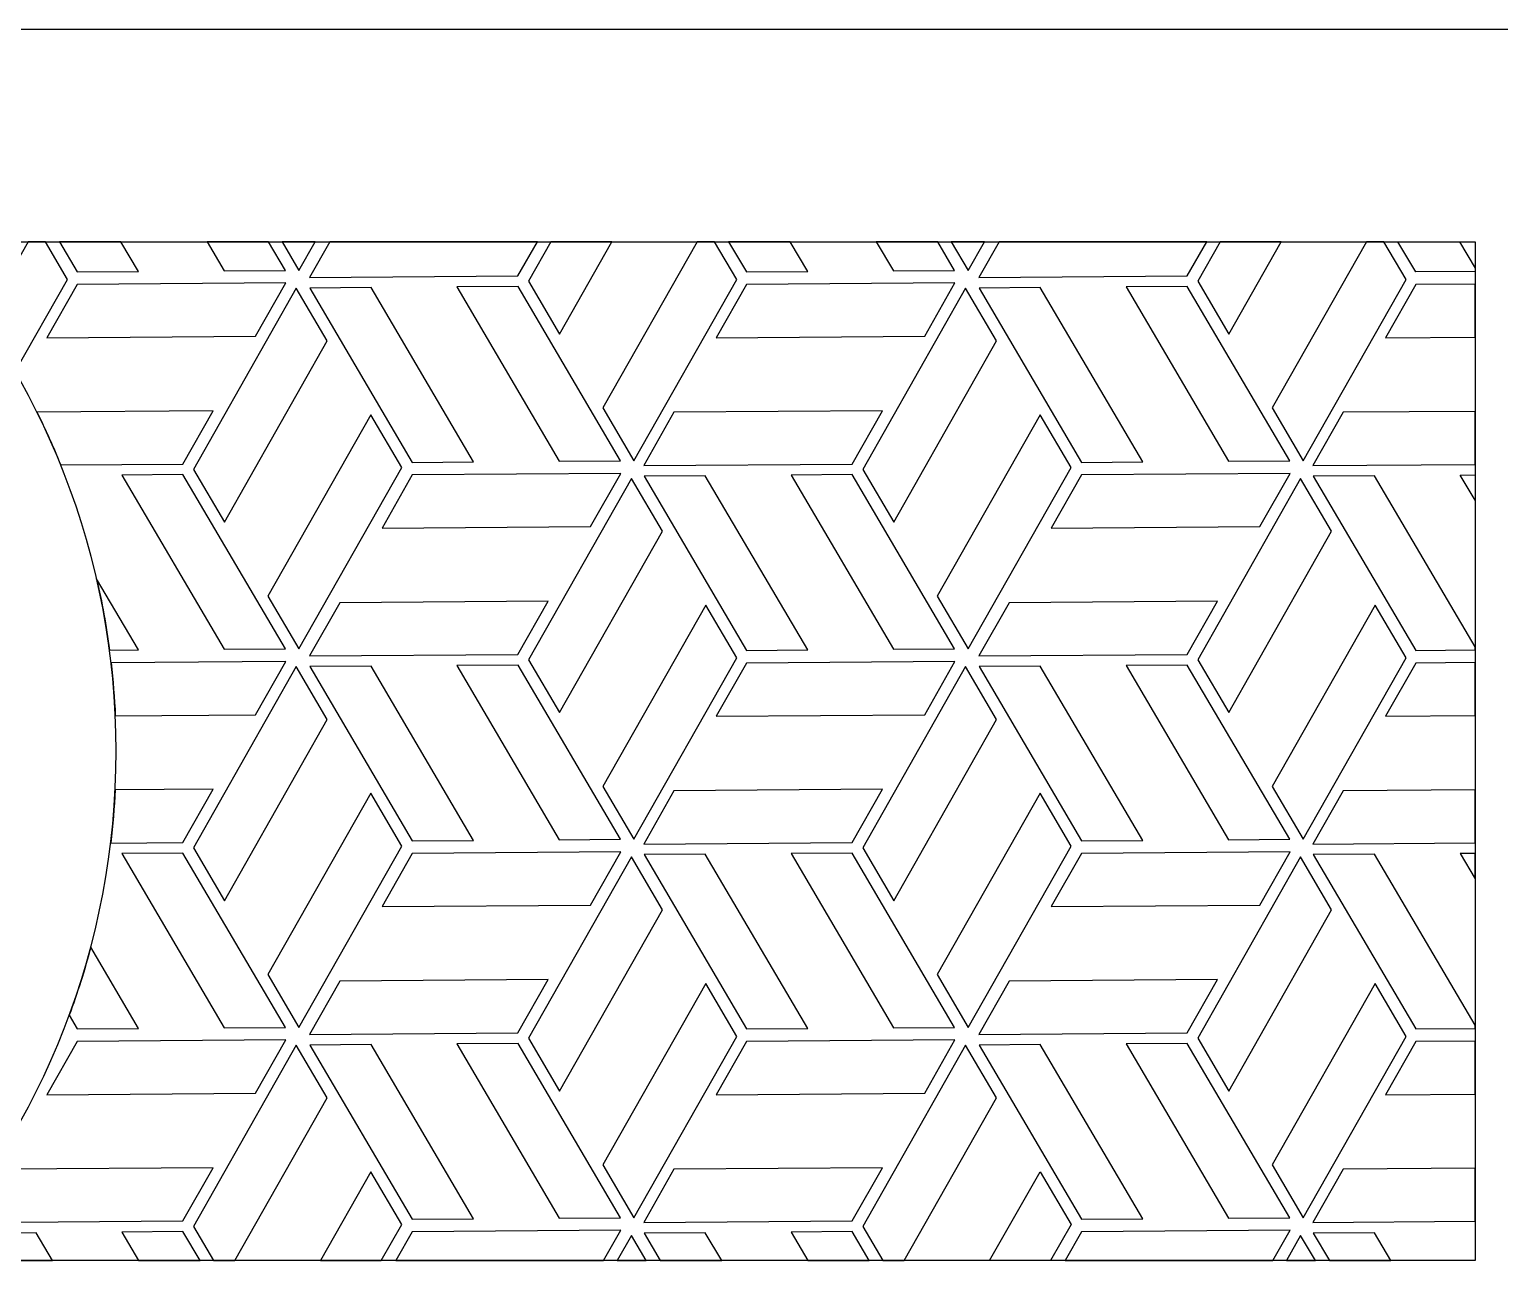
# Model space of a CAD drawing. Header units: centimetres. Extents: x -67.6 to -19.4, y -15.9 to 27.8.
# Drawn here: x -63.039 to -61.308, y -2.231 to -0.781 of the extents above; entities that cross this region are included whole.
import ezdxf

# ---------------------------------------------------------------- set-up
doc = ezdxf.new("R2010")
doc.units = ezdxf.units.CM
doc.header["$MEASUREMENT"] = 0
doc.layers.add('Layer 1', color=7, linetype='Continuous')

msp = doc.modelspace()

# ---------------------------------------------------------------- linework, layer by layer
at = {"layer": 'Layer 1', "color": 240, "lineweight": 25}
msp.add_open_spline([(-57.1678, -0.78124), (-57.1678, -0.78124), (-67.59952, -0.78124), (-67.59952, -0.78124)], degree=3, dxfattribs=at)
msp.add_open_spline([(-63.16607, -2.23123), (-63.16607, -2.23123), (-61.33683, -2.23123), (-61.33683, -2.23123), (-61.33683, -2.23123), (-61.33683, -1.03123), (-61.33683, -1.03123), (-61.33683, -1.03123), (-63.16607, -1.03123), (-63.16607, -1.03123), (-63.02354, -1.19046), (-62.93683, -1.4007), (-62.93683, -1.63123), (-62.93683, -1.86176), (-63.02354, -2.072), (-63.16607, -2.23123)], degree=3, knots=[0, 0, 0, 0, 0.2, 0.2, 0.2, 0.4, 0.4, 0.4, 0.6, 0.6, 0.6, 0.8, 0.8, 0.8, 1, 1, 1, 1], dxfattribs=at)
at = {"layer": 'Layer 1', "color": 114, "lineweight": 25}
for points, knots in [([(-63.05553, -1.18428), (-63.06732, -1.16371), (-63.07991, -1.14366), (-63.09323, -1.12416), (-63.09323, -1.12416), (-63.04053, -1.03123), (-63.04053, -1.03123), (-63.04053, -1.03123), (-63.02018, -1.03123), (-63.02018, -1.03123), (-63.02018, -1.03123), (-62.99401, -1.07578), (-62.99401, -1.07578), (-62.99401, -1.07578), (-63.05553, -1.18428), (-63.05553, -1.18428)], [0, 0, 0, 0, 0.2, 0.2, 0.2, 0.4, 0.4, 0.4, 0.6, 0.6, 0.6, 0.8, 0.8, 0.8, 1, 1, 1, 1]), ([(-62.93123, -1.03123), (-62.93123, -1.03123), (-62.91059, -1.06635), (-62.91059, -1.06635), (-62.91059, -1.06635), (-62.9827, -1.06689), (-62.9827, -1.06689), (-62.9827, -1.06689), (-63.00365, -1.03123), (-63.00365, -1.03123), (-63.00365, -1.03123), (-62.93123, -1.03123), (-62.93123, -1.03123)], [0, 0, 0, 0, 0.25, 0.25, 0.25, 0.5, 0.5, 0.5, 0.75, 0.75, 0.75, 1, 1, 1, 1]), ([(-62.82984, -1.03123), (-62.82984, -1.03123), (-62.75741, -1.03123), (-62.75741, -1.03123), (-62.75741, -1.03123), (-62.73753, -1.06507), (-62.73753, -1.06507), (-62.73753, -1.06507), (-62.80964, -1.0656), (-62.80964, -1.0656), (-62.80964, -1.0656), (-62.82984, -1.03123), (-62.82984, -1.03123)], [0, 0, 0, 0, 0.25, 0.25, 0.25, 0.5, 0.5, 0.5, 0.75, 0.75, 0.75, 1, 1, 1, 1]), ([(-62.74149, -1.03123), (-62.74149, -1.03123), (-62.70242, -1.03123), (-62.70242, -1.03123), (-62.70242, -1.03123), (-62.72161, -1.06507), (-62.72161, -1.06507), (-62.72161, -1.06507), (-62.74149, -1.03123), (-62.74149, -1.03123)], [0, 0, 0, 0, 0.3333333, 0.3333333, 0.3333333, 0.6666667, 0.6666667, 0.6666667, 1, 1, 1, 1]), ([(-62.44079, -1.03123), (-62.44079, -1.03123), (-62.4637, -1.07158), (-62.4637, -1.07158), (-62.4637, -1.07158), (-62.70915, -1.0734), (-62.70915, -1.0734), (-62.70915, -1.0734), (-62.6852, -1.03123), (-62.6852, -1.03123), (-62.6852, -1.03123), (-62.44079, -1.03123), (-62.44079, -1.03123)], [0, 0, 0, 0, 0.25, 0.25, 0.25, 0.5, 0.5, 0.5, 0.75, 0.75, 0.75, 1, 1, 1, 1]), ([(-62.42482, -1.03123), (-62.42482, -1.03123), (-62.35304, -1.03123), (-62.35304, -1.03123), (-62.35304, -1.03123), (-62.41478, -1.1401), (-62.41478, -1.1401), (-62.41478, -1.1401), (-62.4513, -1.07792), (-62.4513, -1.07792), (-62.4513, -1.07792), (-62.42482, -1.03123), (-62.42482, -1.03123)], [0, 0, 0, 0, 0.25, 0.25, 0.25, 0.5, 0.5, 0.5, 0.75, 0.75, 0.75, 1, 1, 1, 1]), ([(-62.25254, -1.03123), (-62.25254, -1.03123), (-62.23219, -1.03123), (-62.23219, -1.03123), (-62.23219, -1.03123), (-62.20602, -1.07578), (-62.20602, -1.07578), (-62.20602, -1.07578), (-62.3271, -1.28929), (-62.3271, -1.28929), (-62.3271, -1.28929), (-62.36363, -1.22711), (-62.36363, -1.22711), (-62.36363, -1.22711), (-62.25254, -1.03123), (-62.25254, -1.03123)], [0, 0, 0, 0, 0.2, 0.2, 0.2, 0.4, 0.4, 0.4, 0.6, 0.6, 0.6, 0.8, 0.8, 0.8, 1, 1, 1, 1]), ([(-62.21566, -1.03123), (-62.21566, -1.03123), (-62.14324, -1.03123), (-62.14324, -1.03123), (-62.14324, -1.03123), (-62.1226, -1.06635), (-62.1226, -1.06635), (-62.1226, -1.06635), (-62.19471, -1.06689), (-62.19471, -1.06689), (-62.19471, -1.06689), (-62.21566, -1.03123), (-62.21566, -1.03123)], [0, 0, 0, 0, 0.25, 0.25, 0.25, 0.5, 0.5, 0.5, 0.75, 0.75, 0.75, 1, 1, 1, 1]), ([(-62.04184, -1.03123), (-62.04184, -1.03123), (-61.96942, -1.03123), (-61.96942, -1.03123), (-61.96942, -1.03123), (-61.94954, -1.06507), (-61.94954, -1.06507), (-61.94954, -1.06507), (-62.02165, -1.0656), (-62.02165, -1.0656), (-62.02165, -1.0656), (-62.04184, -1.03123), (-62.04184, -1.03123)], [0, 0, 0, 0, 0.25, 0.25, 0.25, 0.5, 0.5, 0.5, 0.75, 0.75, 0.75, 1, 1, 1, 1]), ([(-61.9535, -1.03123), (-61.9535, -1.03123), (-61.91443, -1.03123), (-61.91443, -1.03123), (-61.91443, -1.03123), (-61.93362, -1.06507), (-61.93362, -1.06507), (-61.93362, -1.06507), (-61.9535, -1.03123), (-61.9535, -1.03123)], [0, 0, 0, 0, 0.3333333, 0.3333333, 0.3333333, 0.6666667, 0.6666667, 0.6666667, 1, 1, 1, 1]), ([(-61.89721, -1.03123), (-61.89721, -1.03123), (-61.6528, -1.03123), (-61.6528, -1.03123), (-61.6528, -1.03123), (-61.67571, -1.07158), (-61.67571, -1.07158), (-61.67571, -1.07158), (-61.92116, -1.0734), (-61.92116, -1.0734), (-61.92116, -1.0734), (-61.89721, -1.03123), (-61.89721, -1.03123)], [0, 0, 0, 0, 0.25, 0.25, 0.25, 0.5, 0.5, 0.5, 0.75, 0.75, 0.75, 1, 1, 1, 1]), ([(-61.63683, -1.03123), (-61.63683, -1.03123), (-61.56505, -1.03123), (-61.56505, -1.03123), (-61.56505, -1.03123), (-61.62679, -1.1401), (-61.62679, -1.1401), (-61.62679, -1.1401), (-61.66331, -1.07792), (-61.66331, -1.07792), (-61.66331, -1.07792), (-61.63683, -1.03123), (-61.63683, -1.03123)], [0, 0, 0, 0, 0.25, 0.25, 0.25, 0.5, 0.5, 0.5, 0.75, 0.75, 0.75, 1, 1, 1, 1]), ([(-61.46455, -1.03123), (-61.46455, -1.03123), (-61.4442, -1.03123), (-61.4442, -1.03123), (-61.4442, -1.03123), (-61.41803, -1.07578), (-61.41803, -1.07578), (-61.41803, -1.07578), (-61.53911, -1.28929), (-61.53911, -1.28929), (-61.53911, -1.28929), (-61.57563, -1.22711), (-61.57563, -1.22711), (-61.57563, -1.22711), (-61.46455, -1.03123), (-61.46455, -1.03123)], [0, 0, 0, 0, 0.2, 0.2, 0.2, 0.4, 0.4, 0.4, 0.6, 0.6, 0.6, 0.8, 0.8, 0.8, 1, 1, 1, 1]), ([(-61.33683, -1.06637), (-61.33683, -1.06637), (-61.33683, -1.06257), (-61.33683, -1.06257), (-61.33683, -1.06257), (-61.35525, -1.03123), (-61.35525, -1.03123), (-61.35525, -1.03123), (-61.42767, -1.03123), (-61.42767, -1.03123), (-61.42767, -1.03123), (-61.40672, -1.06689), (-61.40672, -1.06689), (-61.40672, -1.06689), (-61.33683, -1.06637), (-61.33683, -1.06637)], [0, 0, 0, 0, 0.2, 0.2, 0.2, 0.4, 0.4, 0.4, 0.6, 0.6, 0.6, 0.8, 0.8, 0.8, 1, 1, 1, 1]), ([(-62.77276, -1.14259), (-62.77276, -1.14259), (-63.01825, -1.14441), (-63.01825, -1.14441), (-63.01825, -1.14441), (-62.98264, -1.0817), (-62.98264, -1.0817), (-62.98264, -1.0817), (-62.73715, -1.07988), (-62.73715, -1.07988), (-62.73715, -1.07988), (-62.77276, -1.14259), (-62.77276, -1.14259)], [0, 0, 0, 0, 0.25, 0.25, 0.25, 0.5, 0.5, 0.5, 0.75, 0.75, 0.75, 1, 1, 1, 1]), ([(-62.68818, -1.14806), (-62.68818, -1.14806), (-62.80928, -1.36161), (-62.80928, -1.36161), (-62.80928, -1.36161), (-62.84581, -1.29943), (-62.84581, -1.29943), (-62.84581, -1.29943), (-62.7247, -1.08589), (-62.7247, -1.08589), (-62.7247, -1.08589), (-62.68818, -1.14806), (-62.68818, -1.14806)], [0, 0, 0, 0, 0.25, 0.25, 0.25, 0.5, 0.5, 0.5, 0.75, 0.75, 0.75, 1, 1, 1, 1]), ([(-62.63667, -1.08535), (-62.63667, -1.08535), (-62.51608, -1.29057), (-62.51608, -1.29057), (-62.51608, -1.29057), (-62.58819, -1.29111), (-62.58819, -1.29111), (-62.58819, -1.29111), (-62.70878, -1.08589), (-62.70878, -1.08589), (-62.70878, -1.08589), (-62.63667, -1.08535), (-62.63667, -1.08535)], [0, 0, 0, 0, 0.25, 0.25, 0.25, 0.5, 0.5, 0.5, 0.75, 0.75, 0.75, 1, 1, 1, 1]), ([(-62.46361, -1.08407), (-62.46361, -1.08407), (-62.34302, -1.28929), (-62.34302, -1.28929), (-62.34302, -1.28929), (-62.41513, -1.28982), (-62.41513, -1.28982), (-62.41513, -1.28982), (-62.53572, -1.0846), (-62.53572, -1.0846), (-62.53572, -1.0846), (-62.46361, -1.08407), (-62.46361, -1.08407)], [0, 0, 0, 0, 0.25, 0.25, 0.25, 0.5, 0.5, 0.5, 0.75, 0.75, 0.75, 1, 1, 1, 1]), ([(-61.98477, -1.14259), (-61.98477, -1.14259), (-62.23026, -1.14441), (-62.23026, -1.14441), (-62.23026, -1.14441), (-62.19465, -1.0817), (-62.19465, -1.0817), (-62.19465, -1.0817), (-61.94916, -1.07988), (-61.94916, -1.07988), (-61.94916, -1.07988), (-61.98477, -1.14259), (-61.98477, -1.14259)], [0, 0, 0, 0, 0.25, 0.25, 0.25, 0.5, 0.5, 0.5, 0.75, 0.75, 0.75, 1, 1, 1, 1]), ([(-61.90019, -1.14806), (-61.90019, -1.14806), (-62.02129, -1.36161), (-62.02129, -1.36161), (-62.02129, -1.36161), (-62.05781, -1.29943), (-62.05781, -1.29943), (-62.05781, -1.29943), (-61.93671, -1.08589), (-61.93671, -1.08589), (-61.93671, -1.08589), (-61.90019, -1.14806), (-61.90019, -1.14806)], [0, 0, 0, 0, 0.25, 0.25, 0.25, 0.5, 0.5, 0.5, 0.75, 0.75, 0.75, 1, 1, 1, 1]), ([(-61.84868, -1.08535), (-61.84868, -1.08535), (-61.72809, -1.29057), (-61.72809, -1.29057), (-61.72809, -1.29057), (-61.8002, -1.29111), (-61.8002, -1.29111), (-61.8002, -1.29111), (-61.92079, -1.08589), (-61.92079, -1.08589), (-61.92079, -1.08589), (-61.84868, -1.08535), (-61.84868, -1.08535)], [0, 0, 0, 0, 0.25, 0.25, 0.25, 0.5, 0.5, 0.5, 0.75, 0.75, 0.75, 1, 1, 1, 1]), ([(-61.67562, -1.08407), (-61.67562, -1.08407), (-61.55503, -1.28929), (-61.55503, -1.28929), (-61.55503, -1.28929), (-61.62714, -1.28982), (-61.62714, -1.28982), (-61.62714, -1.28982), (-61.74773, -1.0846), (-61.74773, -1.0846), (-61.74773, -1.0846), (-61.67562, -1.08407), (-61.67562, -1.08407)], [0, 0, 0, 0, 0.25, 0.25, 0.25, 0.5, 0.5, 0.5, 0.75, 0.75, 0.75, 1, 1, 1, 1]), ([(-61.33683, -1.14363), (-61.33683, -1.14363), (-61.44227, -1.14441), (-61.44227, -1.14441), (-61.44227, -1.14441), (-61.40666, -1.0817), (-61.40666, -1.0817), (-61.40666, -1.0817), (-61.33683, -1.08118), (-61.33683, -1.08118), (-61.33683, -1.08118), (-61.33683, -1.14363), (-61.33683, -1.14363)], [0, 0, 0, 0, 0.25, 0.25, 0.25, 0.5, 0.5, 0.5, 0.75, 0.75, 0.75, 1, 1, 1, 1]), ([(-63.00211, -1.29416), (-63.01066, -1.273), (-63.02001, -1.25224), (-63.03009, -1.23192), (-63.03009, -1.23192), (-62.8226, -1.23038), (-62.8226, -1.23038), (-62.8226, -1.23038), (-62.85821, -1.29309), (-62.85821, -1.29309), (-62.85821, -1.29309), (-63.00211, -1.29416), (-63.00211, -1.29416)], [0, 0, 0, 0, 0.25, 0.25, 0.25, 0.5, 0.5, 0.5, 0.75, 0.75, 0.75, 1, 1, 1, 1]), ([(-62.60053, -1.29729), (-62.60053, -1.29729), (-62.72161, -1.5108), (-62.72161, -1.5108), (-62.72161, -1.5108), (-62.75813, -1.44862), (-62.75813, -1.44862), (-62.75813, -1.44862), (-62.63705, -1.23511), (-62.63705, -1.23511), (-62.63705, -1.23511), (-62.60053, -1.29729), (-62.60053, -1.29729)], [0, 0, 0, 0, 0.25, 0.25, 0.25, 0.5, 0.5, 0.5, 0.75, 0.75, 0.75, 1, 1, 1, 1]), ([(-62.07022, -1.29309), (-62.07022, -1.29309), (-62.31566, -1.29491), (-62.31566, -1.29491), (-62.31566, -1.29491), (-62.28006, -1.2322), (-62.28006, -1.2322), (-62.28006, -1.2322), (-62.03461, -1.23038), (-62.03461, -1.23038), (-62.03461, -1.23038), (-62.07022, -1.29309), (-62.07022, -1.29309)], [0, 0, 0, 0, 0.25, 0.25, 0.25, 0.5, 0.5, 0.5, 0.75, 0.75, 0.75, 1, 1, 1, 1]), ([(-61.81254, -1.29729), (-61.81254, -1.29729), (-61.93362, -1.5108), (-61.93362, -1.5108), (-61.93362, -1.5108), (-61.97014, -1.44862), (-61.97014, -1.44862), (-61.97014, -1.44862), (-61.84906, -1.23511), (-61.84906, -1.23511), (-61.84906, -1.23511), (-61.81254, -1.29729), (-61.81254, -1.29729)], [0, 0, 0, 0, 0.25, 0.25, 0.25, 0.5, 0.5, 0.5, 0.75, 0.75, 0.75, 1, 1, 1, 1]), ([(-61.33683, -1.23105), (-61.33683, -1.23105), (-61.33683, -1.29349), (-61.33683, -1.29349), (-61.33683, -1.29349), (-61.52767, -1.29491), (-61.52767, -1.29491), (-61.52767, -1.29491), (-61.49207, -1.2322), (-61.49207, -1.2322), (-61.49207, -1.2322), (-61.33683, -1.23105), (-61.33683, -1.23105)], [0, 0, 0, 0, 0.25, 0.25, 0.25, 0.5, 0.5, 0.5, 0.75, 0.75, 0.75, 1, 1, 1, 1]), ([(-62.85812, -1.30558), (-62.85812, -1.30558), (-62.73753, -1.5108), (-62.73753, -1.5108), (-62.73753, -1.5108), (-62.80964, -1.51133), (-62.80964, -1.51133), (-62.80964, -1.51133), (-62.93023, -1.30611), (-62.93023, -1.30611), (-62.93023, -1.30611), (-62.85812, -1.30558), (-62.85812, -1.30558)], [0, 0, 0, 0, 0.25, 0.25, 0.25, 0.5, 0.5, 0.5, 0.75, 0.75, 0.75, 1, 1, 1, 1]), ([(-62.37825, -1.36681), (-62.37825, -1.36681), (-62.62374, -1.36863), (-62.62374, -1.36863), (-62.62374, -1.36863), (-62.58814, -1.30593), (-62.58814, -1.30593), (-62.58814, -1.30593), (-62.34265, -1.3041), (-62.34265, -1.3041), (-62.34265, -1.3041), (-62.37825, -1.36681), (-62.37825, -1.36681)], [0, 0, 0, 0, 0.25, 0.25, 0.25, 0.5, 0.5, 0.5, 0.75, 0.75, 0.75, 1, 1, 1, 1]), ([(-62.29367, -1.37229), (-62.29367, -1.37229), (-62.41478, -1.58583), (-62.41478, -1.58583), (-62.41478, -1.58583), (-62.4513, -1.52366), (-62.4513, -1.52366), (-62.4513, -1.52366), (-62.3302, -1.31011), (-62.3302, -1.31011), (-62.3302, -1.31011), (-62.29367, -1.37229), (-62.29367, -1.37229)], [0, 0, 0, 0, 0.25, 0.25, 0.25, 0.5, 0.5, 0.5, 0.75, 0.75, 0.75, 1, 1, 1, 1]), ([(-62.24319, -1.30686), (-62.24319, -1.30686), (-62.1226, -1.51208), (-62.1226, -1.51208), (-62.1226, -1.51208), (-62.19471, -1.51262), (-62.19471, -1.51262), (-62.19471, -1.51262), (-62.3153, -1.3074), (-62.3153, -1.3074), (-62.3153, -1.3074), (-62.24319, -1.30686), (-62.24319, -1.30686)], [0, 0, 0, 0, 0.25, 0.25, 0.25, 0.5, 0.5, 0.5, 0.75, 0.75, 0.75, 1, 1, 1, 1]), ([(-62.07013, -1.30558), (-62.07013, -1.30558), (-61.94954, -1.5108), (-61.94954, -1.5108), (-61.94954, -1.5108), (-62.02165, -1.51133), (-62.02165, -1.51133), (-62.02165, -1.51133), (-62.14223, -1.30611), (-62.14223, -1.30611), (-62.14223, -1.30611), (-62.07013, -1.30558), (-62.07013, -1.30558)], [0, 0, 0, 0, 0.25, 0.25, 0.25, 0.5, 0.5, 0.5, 0.75, 0.75, 0.75, 1, 1, 1, 1]), ([(-61.59026, -1.36681), (-61.59026, -1.36681), (-61.83575, -1.36863), (-61.83575, -1.36863), (-61.83575, -1.36863), (-61.80015, -1.30593), (-61.80015, -1.30593), (-61.80015, -1.30593), (-61.55466, -1.3041), (-61.55466, -1.3041), (-61.55466, -1.3041), (-61.59026, -1.36681), (-61.59026, -1.36681)], [0, 0, 0, 0, 0.25, 0.25, 0.25, 0.5, 0.5, 0.5, 0.75, 0.75, 0.75, 1, 1, 1, 1]), ([(-61.50568, -1.37229), (-61.50568, -1.37229), (-61.62679, -1.58583), (-61.62679, -1.58583), (-61.62679, -1.58583), (-61.66331, -1.52366), (-61.66331, -1.52366), (-61.66331, -1.52366), (-61.5422, -1.31011), (-61.5422, -1.31011), (-61.5422, -1.31011), (-61.50568, -1.37229), (-61.50568, -1.37229)], [0, 0, 0, 0, 0.25, 0.25, 0.25, 0.5, 0.5, 0.5, 0.75, 0.75, 0.75, 1, 1, 1, 1]), ([(-61.33683, -1.5121), (-61.33683, -1.5121), (-61.40672, -1.51262), (-61.40672, -1.51262), (-61.40672, -1.51262), (-61.5273, -1.3074), (-61.5273, -1.3074), (-61.5273, -1.3074), (-61.4552, -1.30686), (-61.4552, -1.30686), (-61.4552, -1.30686), (-61.33683, -1.5083), (-61.33683, -1.5083), (-61.33683, -1.5083), (-61.33683, -1.5121), (-61.33683, -1.5121)], [0, 0, 0, 0, 0.2, 0.2, 0.2, 0.4, 0.4, 0.4, 0.6, 0.6, 0.6, 0.8, 0.8, 0.8, 1, 1, 1, 1]), ([(-61.33683, -1.33574), (-61.33683, -1.33574), (-61.35424, -1.30611), (-61.35424, -1.30611), (-61.35424, -1.30611), (-61.33683, -1.30598), (-61.33683, -1.30598)], [0, 0, 0, 0, 0.5, 0.5, 0.5, 1, 1, 1, 1]), ([(-62.94462, -1.51233), (-62.94836, -1.48389), (-62.95346, -1.45585), (-62.95981, -1.42831), (-62.95981, -1.42831), (-62.91059, -1.51208), (-62.91059, -1.51208), (-62.91059, -1.51208), (-62.94462, -1.51233), (-62.94462, -1.51233)], [0, 0, 0, 0, 0.3333333, 0.3333333, 0.3333333, 0.6666667, 0.6666667, 0.6666667, 1, 1, 1, 1]), ([(-62.4637, -1.51731), (-62.4637, -1.51731), (-62.70915, -1.51913), (-62.70915, -1.51913), (-62.70915, -1.51913), (-62.67354, -1.45642), (-62.67354, -1.45642), (-62.67354, -1.45642), (-62.4281, -1.4546), (-62.4281, -1.4546), (-62.4281, -1.4546), (-62.4637, -1.51731), (-62.4637, -1.51731)], [0, 0, 0, 0, 0.25, 0.25, 0.25, 0.5, 0.5, 0.5, 0.75, 0.75, 0.75, 1, 1, 1, 1]), ([(-62.20602, -1.52151), (-62.20602, -1.52151), (-62.3271, -1.73502), (-62.3271, -1.73502), (-62.3271, -1.73502), (-62.36363, -1.67284), (-62.36363, -1.67284), (-62.36363, -1.67284), (-62.24254, -1.45934), (-62.24254, -1.45934), (-62.24254, -1.45934), (-62.20602, -1.52151), (-62.20602, -1.52151)], [0, 0, 0, 0, 0.25, 0.25, 0.25, 0.5, 0.5, 0.5, 0.75, 0.75, 0.75, 1, 1, 1, 1]), ([(-61.67571, -1.51731), (-61.67571, -1.51731), (-61.92116, -1.51913), (-61.92116, -1.51913), (-61.92116, -1.51913), (-61.88555, -1.45642), (-61.88555, -1.45642), (-61.88555, -1.45642), (-61.64011, -1.4546), (-61.64011, -1.4546), (-61.64011, -1.4546), (-61.67571, -1.51731), (-61.67571, -1.51731)], [0, 0, 0, 0, 0.25, 0.25, 0.25, 0.5, 0.5, 0.5, 0.75, 0.75, 0.75, 1, 1, 1, 1]), ([(-61.41803, -1.52151), (-61.41803, -1.52151), (-61.53911, -1.73502), (-61.53911, -1.73502), (-61.53911, -1.73502), (-61.57563, -1.67284), (-61.57563, -1.67284), (-61.57563, -1.67284), (-61.45455, -1.45934), (-61.45455, -1.45934), (-61.45455, -1.45934), (-61.41803, -1.52151), (-61.41803, -1.52151)], [0, 0, 0, 0, 0.25, 0.25, 0.25, 0.5, 0.5, 0.5, 0.75, 0.75, 0.75, 1, 1, 1, 1]), ([(-62.93778, -1.58954), (-62.93873, -1.56854), (-62.94042, -1.54773), (-62.94279, -1.52714), (-62.94279, -1.52714), (-62.73715, -1.52561), (-62.73715, -1.52561), (-62.73715, -1.52561), (-62.77276, -1.58832), (-62.77276, -1.58832), (-62.77276, -1.58832), (-62.93778, -1.58954), (-62.93778, -1.58954)], [0, 0, 0, 0, 0.25, 0.25, 0.25, 0.5, 0.5, 0.5, 0.75, 0.75, 0.75, 1, 1, 1, 1]), ([(-62.68818, -1.5938), (-62.68818, -1.5938), (-62.80928, -1.80734), (-62.80928, -1.80734), (-62.80928, -1.80734), (-62.84581, -1.74517), (-62.84581, -1.74517), (-62.84581, -1.74517), (-62.7247, -1.53162), (-62.7247, -1.53162), (-62.7247, -1.53162), (-62.68818, -1.5938), (-62.68818, -1.5938)], [0, 0, 0, 0, 0.25, 0.25, 0.25, 0.5, 0.5, 0.5, 0.75, 0.75, 0.75, 1, 1, 1, 1]), ([(-62.63667, -1.53108), (-62.63667, -1.53108), (-62.51608, -1.73631), (-62.51608, -1.73631), (-62.51608, -1.73631), (-62.58819, -1.73684), (-62.58819, -1.73684), (-62.58819, -1.73684), (-62.70878, -1.53162), (-62.70878, -1.53162), (-62.70878, -1.53162), (-62.63667, -1.53108), (-62.63667, -1.53108)], [0, 0, 0, 0, 0.25, 0.25, 0.25, 0.5, 0.5, 0.5, 0.75, 0.75, 0.75, 1, 1, 1, 1]), ([(-62.46361, -1.5298), (-62.46361, -1.5298), (-62.34302, -1.73502), (-62.34302, -1.73502), (-62.34302, -1.73502), (-62.41513, -1.73556), (-62.41513, -1.73556), (-62.41513, -1.73556), (-62.53572, -1.53033), (-62.53572, -1.53033), (-62.53572, -1.53033), (-62.46361, -1.5298), (-62.46361, -1.5298)], [0, 0, 0, 0, 0.25, 0.25, 0.25, 0.5, 0.5, 0.5, 0.75, 0.75, 0.75, 1, 1, 1, 1]), ([(-61.98477, -1.58832), (-61.98477, -1.58832), (-62.23026, -1.59014), (-62.23026, -1.59014), (-62.23026, -1.59014), (-62.19465, -1.52744), (-62.19465, -1.52744), (-62.19465, -1.52744), (-61.94916, -1.52561), (-61.94916, -1.52561), (-61.94916, -1.52561), (-61.98477, -1.58832), (-61.98477, -1.58832)], [0, 0, 0, 0, 0.25, 0.25, 0.25, 0.5, 0.5, 0.5, 0.75, 0.75, 0.75, 1, 1, 1, 1]), ([(-61.90019, -1.5938), (-61.90019, -1.5938), (-62.02129, -1.80734), (-62.02129, -1.80734), (-62.02129, -1.80734), (-62.05781, -1.74517), (-62.05781, -1.74517), (-62.05781, -1.74517), (-61.93671, -1.53162), (-61.93671, -1.53162), (-61.93671, -1.53162), (-61.90019, -1.5938), (-61.90019, -1.5938)], [0, 0, 0, 0, 0.25, 0.25, 0.25, 0.5, 0.5, 0.5, 0.75, 0.75, 0.75, 1, 1, 1, 1]), ([(-61.84868, -1.53108), (-61.84868, -1.53108), (-61.72809, -1.73631), (-61.72809, -1.73631), (-61.72809, -1.73631), (-61.8002, -1.73684), (-61.8002, -1.73684), (-61.8002, -1.73684), (-61.92079, -1.53162), (-61.92079, -1.53162), (-61.92079, -1.53162), (-61.84868, -1.53108), (-61.84868, -1.53108)], [0, 0, 0, 0, 0.25, 0.25, 0.25, 0.5, 0.5, 0.5, 0.75, 0.75, 0.75, 1, 1, 1, 1]), ([(-61.67562, -1.5298), (-61.67562, -1.5298), (-61.55503, -1.73502), (-61.55503, -1.73502), (-61.55503, -1.73502), (-61.62714, -1.73556), (-61.62714, -1.73556), (-61.62714, -1.73556), (-61.74773, -1.53033), (-61.74773, -1.53033), (-61.74773, -1.53033), (-61.67562, -1.5298), (-61.67562, -1.5298)], [0, 0, 0, 0, 0.25, 0.25, 0.25, 0.5, 0.5, 0.5, 0.75, 0.75, 0.75, 1, 1, 1, 1]), ([(-61.33683, -1.58936), (-61.33683, -1.58936), (-61.44227, -1.59014), (-61.44227, -1.59014), (-61.44227, -1.59014), (-61.40666, -1.52744), (-61.40666, -1.52744), (-61.40666, -1.52744), (-61.33683, -1.52692), (-61.33683, -1.52692), (-61.33683, -1.52692), (-61.33683, -1.58936), (-61.33683, -1.58936)], [0, 0, 0, 0, 0.25, 0.25, 0.25, 0.5, 0.5, 0.5, 0.75, 0.75, 0.75, 1, 1, 1, 1]), ([(-62.94327, -1.73945), (-62.9408, -1.71884), (-62.93902, -1.69799), (-62.93797, -1.67697), (-62.93797, -1.67697), (-62.8226, -1.67611), (-62.8226, -1.67611), (-62.8226, -1.67611), (-62.85821, -1.73882), (-62.85821, -1.73882), (-62.85821, -1.73882), (-62.94327, -1.73945), (-62.94327, -1.73945)], [0, 0, 0, 0, 0.25, 0.25, 0.25, 0.5, 0.5, 0.5, 0.75, 0.75, 0.75, 1, 1, 1, 1]), ([(-62.07022, -1.73882), (-62.07022, -1.73882), (-62.31566, -1.74064), (-62.31566, -1.74064), (-62.31566, -1.74064), (-62.28006, -1.67793), (-62.28006, -1.67793), (-62.28006, -1.67793), (-62.03461, -1.67611), (-62.03461, -1.67611), (-62.03461, -1.67611), (-62.07022, -1.73882), (-62.07022, -1.73882)], [0, 0, 0, 0, 0.25, 0.25, 0.25, 0.5, 0.5, 0.5, 0.75, 0.75, 0.75, 1, 1, 1, 1]), ([(-61.33683, -1.67678), (-61.33683, -1.67678), (-61.33683, -1.73922), (-61.33683, -1.73922), (-61.33683, -1.73922), (-61.52767, -1.74064), (-61.52767, -1.74064), (-61.52767, -1.74064), (-61.49207, -1.67793), (-61.49207, -1.67793), (-61.49207, -1.67793), (-61.33683, -1.67678), (-61.33683, -1.67678)], [0, 0, 0, 0, 0.25, 0.25, 0.25, 0.5, 0.5, 0.5, 0.75, 0.75, 0.75, 1, 1, 1, 1]), ([(-62.60053, -1.74302), (-62.60053, -1.74302), (-62.72161, -1.95653), (-62.72161, -1.95653), (-62.72161, -1.95653), (-62.75813, -1.89435), (-62.75813, -1.89435), (-62.75813, -1.89435), (-62.63705, -1.68085), (-62.63705, -1.68085), (-62.63705, -1.68085), (-62.60053, -1.74302), (-62.60053, -1.74302)], [0, 0, 0, 0, 0.25, 0.25, 0.25, 0.5, 0.5, 0.5, 0.75, 0.75, 0.75, 1, 1, 1, 1]), ([(-61.81254, -1.74302), (-61.81254, -1.74302), (-61.93362, -1.95653), (-61.93362, -1.95653), (-61.93362, -1.95653), (-61.97014, -1.89435), (-61.97014, -1.89435), (-61.97014, -1.89435), (-61.84906, -1.68085), (-61.84906, -1.68085), (-61.84906, -1.68085), (-61.81254, -1.74302), (-61.81254, -1.74302)], [0, 0, 0, 0, 0.25, 0.25, 0.25, 0.5, 0.5, 0.5, 0.75, 0.75, 0.75, 1, 1, 1, 1]), ([(-62.85812, -1.75131), (-62.85812, -1.75131), (-62.73753, -1.95653), (-62.73753, -1.95653), (-62.73753, -1.95653), (-62.80964, -1.95707), (-62.80964, -1.95707), (-62.80964, -1.95707), (-62.93023, -1.75184), (-62.93023, -1.75184), (-62.93023, -1.75184), (-62.85812, -1.75131), (-62.85812, -1.75131)], [0, 0, 0, 0, 0.25, 0.25, 0.25, 0.5, 0.5, 0.5, 0.75, 0.75, 0.75, 1, 1, 1, 1]), ([(-62.37825, -1.81254), (-62.37825, -1.81254), (-62.62374, -1.81437), (-62.62374, -1.81437), (-62.62374, -1.81437), (-62.58814, -1.75166), (-62.58814, -1.75166), (-62.58814, -1.75166), (-62.34265, -1.74983), (-62.34265, -1.74983), (-62.34265, -1.74983), (-62.37825, -1.81254), (-62.37825, -1.81254)], [0, 0, 0, 0, 0.25, 0.25, 0.25, 0.5, 0.5, 0.5, 0.75, 0.75, 0.75, 1, 1, 1, 1]), ([(-62.29367, -1.81802), (-62.29367, -1.81802), (-62.41478, -2.03157), (-62.41478, -2.03157), (-62.41478, -2.03157), (-62.4513, -1.96939), (-62.4513, -1.96939), (-62.4513, -1.96939), (-62.3302, -1.75584), (-62.3302, -1.75584), (-62.3302, -1.75584), (-62.29367, -1.81802), (-62.29367, -1.81802)], [0, 0, 0, 0, 0.25, 0.25, 0.25, 0.5, 0.5, 0.5, 0.75, 0.75, 0.75, 1, 1, 1, 1]), ([(-62.24319, -1.75259), (-62.24319, -1.75259), (-62.1226, -1.95782), (-62.1226, -1.95782), (-62.1226, -1.95782), (-62.19471, -1.95835), (-62.19471, -1.95835), (-62.19471, -1.95835), (-62.3153, -1.75313), (-62.3153, -1.75313), (-62.3153, -1.75313), (-62.24319, -1.75259), (-62.24319, -1.75259)], [0, 0, 0, 0, 0.25, 0.25, 0.25, 0.5, 0.5, 0.5, 0.75, 0.75, 0.75, 1, 1, 1, 1]), ([(-62.07013, -1.75131), (-62.07013, -1.75131), (-61.94954, -1.95653), (-61.94954, -1.95653), (-61.94954, -1.95653), (-62.02165, -1.95707), (-62.02165, -1.95707), (-62.02165, -1.95707), (-62.14223, -1.75184), (-62.14223, -1.75184), (-62.14223, -1.75184), (-62.07013, -1.75131), (-62.07013, -1.75131)], [0, 0, 0, 0, 0.25, 0.25, 0.25, 0.5, 0.5, 0.5, 0.75, 0.75, 0.75, 1, 1, 1, 1]), ([(-61.59026, -1.81254), (-61.59026, -1.81254), (-61.83575, -1.81437), (-61.83575, -1.81437), (-61.83575, -1.81437), (-61.80015, -1.75166), (-61.80015, -1.75166), (-61.80015, -1.75166), (-61.55466, -1.74983), (-61.55466, -1.74983), (-61.55466, -1.74983), (-61.59026, -1.81254), (-61.59026, -1.81254)], [0, 0, 0, 0, 0.25, 0.25, 0.25, 0.5, 0.5, 0.5, 0.75, 0.75, 0.75, 1, 1, 1, 1]), ([(-61.50568, -1.81802), (-61.50568, -1.81802), (-61.62679, -2.03157), (-61.62679, -2.03157), (-61.62679, -2.03157), (-61.66331, -1.96939), (-61.66331, -1.96939), (-61.66331, -1.96939), (-61.5422, -1.75584), (-61.5422, -1.75584), (-61.5422, -1.75584), (-61.50568, -1.81802), (-61.50568, -1.81802)], [0, 0, 0, 0, 0.25, 0.25, 0.25, 0.5, 0.5, 0.5, 0.75, 0.75, 0.75, 1, 1, 1, 1]), ([(-61.33683, -1.95784), (-61.33683, -1.95784), (-61.40672, -1.95835), (-61.40672, -1.95835), (-61.40672, -1.95835), (-61.5273, -1.75313), (-61.5273, -1.75313), (-61.5273, -1.75313), (-61.4552, -1.75259), (-61.4552, -1.75259), (-61.4552, -1.75259), (-61.33683, -1.95404), (-61.33683, -1.95404), (-61.33683, -1.95404), (-61.33683, -1.95784), (-61.33683, -1.95784)], [0, 0, 0, 0, 0.2, 0.2, 0.2, 0.4, 0.4, 0.4, 0.6, 0.6, 0.6, 0.8, 0.8, 0.8, 1, 1, 1, 1]), ([(-61.33683, -1.78147), (-61.33683, -1.78147), (-61.35424, -1.75184), (-61.35424, -1.75184), (-61.35424, -1.75184), (-61.33683, -1.75171), (-61.33683, -1.75171), (-61.33683, -1.75171), (-61.33683, -1.78147), (-61.33683, -1.78147)], [0, 0, 0, 0, 0.3333333, 0.3333333, 0.3333333, 0.6666667, 0.6666667, 0.6666667, 1, 1, 1, 1]), ([(-62.99209, -1.94237), (-62.98244, -1.91622), (-62.97397, -1.88947), (-62.96676, -1.86222), (-62.96676, -1.86222), (-62.91059, -1.95782), (-62.91059, -1.95782), (-62.91059, -1.95782), (-62.9827, -1.95835), (-62.9827, -1.95835), (-62.9827, -1.95835), (-62.99209, -1.94237), (-62.99209, -1.94237)], [0, 0, 0, 0, 0.25, 0.25, 0.25, 0.5, 0.5, 0.5, 0.75, 0.75, 0.75, 1, 1, 1, 1]), ([(-62.4637, -1.96304), (-62.4637, -1.96304), (-62.70915, -1.96486), (-62.70915, -1.96486), (-62.70915, -1.96486), (-62.67354, -1.90216), (-62.67354, -1.90216), (-62.67354, -1.90216), (-62.4281, -1.90033), (-62.4281, -1.90033), (-62.4281, -1.90033), (-62.4637, -1.96304), (-62.4637, -1.96304)], [0, 0, 0, 0, 0.25, 0.25, 0.25, 0.5, 0.5, 0.5, 0.75, 0.75, 0.75, 1, 1, 1, 1]), ([(-61.67571, -1.96304), (-61.67571, -1.96304), (-61.92116, -1.96486), (-61.92116, -1.96486), (-61.92116, -1.96486), (-61.88555, -1.90216), (-61.88555, -1.90216), (-61.88555, -1.90216), (-61.64011, -1.90033), (-61.64011, -1.90033), (-61.64011, -1.90033), (-61.67571, -1.96304), (-61.67571, -1.96304)], [0, 0, 0, 0, 0.25, 0.25, 0.25, 0.5, 0.5, 0.5, 0.75, 0.75, 0.75, 1, 1, 1, 1]), ([(-62.20602, -1.96725), (-62.20602, -1.96725), (-62.3271, -2.18075), (-62.3271, -2.18075), (-62.3271, -2.18075), (-62.36363, -2.11858), (-62.36363, -2.11858), (-62.36363, -2.11858), (-62.24254, -1.90507), (-62.24254, -1.90507), (-62.24254, -1.90507), (-62.20602, -1.96725), (-62.20602, -1.96725)], [0, 0, 0, 0, 0.25, 0.25, 0.25, 0.5, 0.5, 0.5, 0.75, 0.75, 0.75, 1, 1, 1, 1]), ([(-61.41803, -1.96725), (-61.41803, -1.96725), (-61.53911, -2.18075), (-61.53911, -2.18075), (-61.53911, -2.18075), (-61.57563, -2.11858), (-61.57563, -2.11858), (-61.57563, -2.11858), (-61.45455, -1.90507), (-61.45455, -1.90507), (-61.45455, -1.90507), (-61.41803, -1.96725), (-61.41803, -1.96725)], [0, 0, 0, 0, 0.25, 0.25, 0.25, 0.5, 0.5, 0.5, 0.75, 0.75, 0.75, 1, 1, 1, 1]), ([(-62.77276, -2.03405), (-62.77276, -2.03405), (-63.01825, -2.03588), (-63.01825, -2.03588), (-63.01825, -2.03588), (-62.98264, -1.97317), (-62.98264, -1.97317), (-62.98264, -1.97317), (-62.73715, -1.97134), (-62.73715, -1.97134), (-62.73715, -1.97134), (-62.77276, -2.03405), (-62.77276, -2.03405)], [0, 0, 0, 0, 0.25, 0.25, 0.25, 0.5, 0.5, 0.5, 0.75, 0.75, 0.75, 1, 1, 1, 1]), ([(-61.98477, -2.03405), (-61.98477, -2.03405), (-62.23026, -2.03588), (-62.23026, -2.03588), (-62.23026, -2.03588), (-62.19465, -1.97317), (-62.19465, -1.97317), (-62.19465, -1.97317), (-61.94916, -1.97134), (-61.94916, -1.97134), (-61.94916, -1.97134), (-61.98477, -2.03405), (-61.98477, -2.03405)], [0, 0, 0, 0, 0.25, 0.25, 0.25, 0.5, 0.5, 0.5, 0.75, 0.75, 0.75, 1, 1, 1, 1]), ([(-61.33683, -2.03509), (-61.33683, -2.03509), (-61.44227, -2.03588), (-61.44227, -2.03588), (-61.44227, -2.03588), (-61.40666, -1.97317), (-61.40666, -1.97317), (-61.40666, -1.97317), (-61.33683, -1.97265), (-61.33683, -1.97265), (-61.33683, -1.97265), (-61.33683, -2.03509), (-61.33683, -2.03509)], [0, 0, 0, 0, 0.25, 0.25, 0.25, 0.5, 0.5, 0.5, 0.75, 0.75, 0.75, 1, 1, 1, 1]), ([(-62.82212, -2.23123), (-62.82212, -2.23123), (-62.84581, -2.1909), (-62.84581, -2.1909), (-62.84581, -2.1909), (-62.7247, -1.97735), (-62.7247, -1.97735), (-62.7247, -1.97735), (-62.68818, -2.03953), (-62.68818, -2.03953), (-62.68818, -2.03953), (-62.79689, -2.23123), (-62.79689, -2.23123), (-62.79689, -2.23123), (-62.82212, -2.23123), (-62.82212, -2.23123)], [0, 0, 0, 0, 0.2, 0.2, 0.2, 0.4, 0.4, 0.4, 0.6, 0.6, 0.6, 0.8, 0.8, 0.8, 1, 1, 1, 1]), ([(-62.63667, -1.97682), (-62.63667, -1.97682), (-62.51608, -2.18204), (-62.51608, -2.18204), (-62.51608, -2.18204), (-62.58819, -2.18257), (-62.58819, -2.18257), (-62.58819, -2.18257), (-62.70878, -1.97735), (-62.70878, -1.97735), (-62.70878, -1.97735), (-62.63667, -1.97682), (-62.63667, -1.97682)], [0, 0, 0, 0, 0.25, 0.25, 0.25, 0.5, 0.5, 0.5, 0.75, 0.75, 0.75, 1, 1, 1, 1]), ([(-62.46361, -1.97553), (-62.46361, -1.97553), (-62.34302, -2.18075), (-62.34302, -2.18075), (-62.34302, -2.18075), (-62.41513, -2.18129), (-62.41513, -2.18129), (-62.41513, -2.18129), (-62.53572, -1.97607), (-62.53572, -1.97607), (-62.53572, -1.97607), (-62.46361, -1.97553), (-62.46361, -1.97553)], [0, 0, 0, 0, 0.25, 0.25, 0.25, 0.5, 0.5, 0.5, 0.75, 0.75, 0.75, 1, 1, 1, 1]), ([(-62.0089, -2.23123), (-62.0089, -2.23123), (-62.03412, -2.23123), (-62.03412, -2.23123), (-62.03412, -2.23123), (-62.05781, -2.1909), (-62.05781, -2.1909), (-62.05781, -2.1909), (-61.93671, -1.97735), (-61.93671, -1.97735), (-61.93671, -1.97735), (-61.90019, -2.03953), (-61.90019, -2.03953), (-61.90019, -2.03953), (-62.0089, -2.23123), (-62.0089, -2.23123)], [0, 0, 0, 0, 0.2, 0.2, 0.2, 0.4, 0.4, 0.4, 0.6, 0.6, 0.6, 0.8, 0.8, 0.8, 1, 1, 1, 1]), ([(-61.84868, -1.97682), (-61.84868, -1.97682), (-61.72809, -2.18204), (-61.72809, -2.18204), (-61.72809, -2.18204), (-61.8002, -2.18257), (-61.8002, -2.18257), (-61.8002, -2.18257), (-61.92079, -1.97735), (-61.92079, -1.97735), (-61.92079, -1.97735), (-61.84868, -1.97682), (-61.84868, -1.97682)], [0, 0, 0, 0, 0.25, 0.25, 0.25, 0.5, 0.5, 0.5, 0.75, 0.75, 0.75, 1, 1, 1, 1]), ([(-61.67562, -1.97553), (-61.67562, -1.97553), (-61.55503, -2.18075), (-61.55503, -2.18075), (-61.55503, -2.18075), (-61.62714, -2.18129), (-61.62714, -2.18129), (-61.62714, -2.18129), (-61.74773, -1.97607), (-61.74773, -1.97607), (-61.74773, -1.97607), (-61.67562, -1.97553), (-61.67562, -1.97553)], [0, 0, 0, 0, 0.25, 0.25, 0.25, 0.5, 0.5, 0.5, 0.75, 0.75, 0.75, 1, 1, 1, 1]), ([(-62.85821, -2.18455), (-62.85821, -2.18455), (-63.10365, -2.18637), (-63.10365, -2.18637), (-63.10365, -2.18637), (-63.06805, -2.12367), (-63.06805, -2.12367), (-63.06805, -2.12367), (-62.8226, -2.12184), (-62.8226, -2.12184), (-62.8226, -2.12184), (-62.85821, -2.18455), (-62.85821, -2.18455)], [0, 0, 0, 0, 0.25, 0.25, 0.25, 0.5, 0.5, 0.5, 0.75, 0.75, 0.75, 1, 1, 1, 1]), ([(-62.62462, -2.23123), (-62.62462, -2.23123), (-62.6964, -2.23123), (-62.6964, -2.23123), (-62.6964, -2.23123), (-62.63705, -2.12658), (-62.63705, -2.12658), (-62.63705, -2.12658), (-62.60053, -2.18876), (-62.60053, -2.18876), (-62.60053, -2.18876), (-62.62462, -2.23123), (-62.62462, -2.23123)], [0, 0, 0, 0, 0.25, 0.25, 0.25, 0.5, 0.5, 0.5, 0.75, 0.75, 0.75, 1, 1, 1, 1]), ([(-62.07022, -2.18455), (-62.07022, -2.18455), (-62.31566, -2.18637), (-62.31566, -2.18637), (-62.31566, -2.18637), (-62.28006, -2.12367), (-62.28006, -2.12367), (-62.28006, -2.12367), (-62.03461, -2.12184), (-62.03461, -2.12184), (-62.03461, -2.12184), (-62.07022, -2.18455), (-62.07022, -2.18455)], [0, 0, 0, 0, 0.25, 0.25, 0.25, 0.5, 0.5, 0.5, 0.75, 0.75, 0.75, 1, 1, 1, 1]), ([(-61.90841, -2.23123), (-61.90841, -2.23123), (-61.84906, -2.12658), (-61.84906, -2.12658), (-61.84906, -2.12658), (-61.81254, -2.18876), (-61.81254, -2.18876), (-61.81254, -2.18876), (-61.83663, -2.23123), (-61.83663, -2.23123)], [0, 0, 0, 0, 0.3333333, 0.3333333, 0.3333333, 0.6666667, 0.6666667, 0.6666667, 1, 1, 1, 1]), ([(-61.33683, -2.12251), (-61.33683, -2.12251), (-61.33683, -2.18495), (-61.33683, -2.18495), (-61.33683, -2.18495), (-61.52767, -2.18637), (-61.52767, -2.18637), (-61.52767, -2.18637), (-61.49207, -2.12367), (-61.49207, -2.12367), (-61.49207, -2.12367), (-61.33683, -2.12251), (-61.33683, -2.12251)], [0, 0, 0, 0, 0.25, 0.25, 0.25, 0.5, 0.5, 0.5, 0.75, 0.75, 0.75, 1, 1, 1, 1]), ([(-63.08427, -2.23123), (-63.08427, -2.23123), (-63.10329, -2.19886), (-63.10329, -2.19886), (-63.10329, -2.19886), (-63.03118, -2.19833), (-63.03118, -2.19833), (-63.03118, -2.19833), (-63.01185, -2.23123), (-63.01185, -2.23123), (-63.01185, -2.23123), (-63.08427, -2.23123), (-63.08427, -2.23123)], [0, 0, 0, 0, 0.25, 0.25, 0.25, 0.5, 0.5, 0.5, 0.75, 0.75, 0.75, 1, 1, 1, 1]), ([(-62.91046, -2.23123), (-62.91046, -2.23123), (-62.93023, -2.19758), (-62.93023, -2.19758), (-62.93023, -2.19758), (-62.85812, -2.19704), (-62.85812, -2.19704), (-62.85812, -2.19704), (-62.83803, -2.23123), (-62.83803, -2.23123), (-62.83803, -2.23123), (-62.91046, -2.23123), (-62.91046, -2.23123)], [0, 0, 0, 0, 0.25, 0.25, 0.25, 0.5, 0.5, 0.5, 0.75, 0.75, 0.75, 1, 1, 1, 1]), ([(-62.60735, -2.23123), (-62.60735, -2.23123), (-62.58814, -2.19739), (-62.58814, -2.19739), (-62.58814, -2.19739), (-62.34265, -2.19557), (-62.34265, -2.19557), (-62.34265, -2.19557), (-62.3629, -2.23123), (-62.3629, -2.23123), (-62.3629, -2.23123), (-62.60735, -2.23123), (-62.60735, -2.23123)], [0, 0, 0, 0, 0.25, 0.25, 0.25, 0.5, 0.5, 0.5, 0.75, 0.75, 0.75, 1, 1, 1, 1]), ([(-62.29628, -2.23123), (-62.29628, -2.23123), (-62.3153, -2.19886), (-62.3153, -2.19886), (-62.3153, -2.19886), (-62.24319, -2.19833), (-62.24319, -2.19833), (-62.24319, -2.19833), (-62.22386, -2.23123), (-62.22386, -2.23123), (-62.22386, -2.23123), (-62.29628, -2.23123), (-62.29628, -2.23123)], [0, 0, 0, 0, 0.25, 0.25, 0.25, 0.5, 0.5, 0.5, 0.75, 0.75, 0.75, 1, 1, 1, 1]), ([(-62.12246, -2.23123), (-62.12246, -2.23123), (-62.14223, -2.19758), (-62.14223, -2.19758), (-62.14223, -2.19758), (-62.07013, -2.19704), (-62.07013, -2.19704), (-62.07013, -2.19704), (-62.05004, -2.23123), (-62.05004, -2.23123), (-62.05004, -2.23123), (-62.12246, -2.23123), (-62.12246, -2.23123)], [0, 0, 0, 0, 0.25, 0.25, 0.25, 0.5, 0.5, 0.5, 0.75, 0.75, 0.75, 1, 1, 1, 1]), ([(-61.81936, -2.23123), (-61.81936, -2.23123), (-61.80015, -2.19739), (-61.80015, -2.19739), (-61.80015, -2.19739), (-61.55466, -2.19557), (-61.55466, -2.19557), (-61.55466, -2.19557), (-61.57491, -2.23123), (-61.57491, -2.23123), (-61.57491, -2.23123), (-61.81936, -2.23123), (-61.81936, -2.23123)], [0, 0, 0, 0, 0.25, 0.25, 0.25, 0.5, 0.5, 0.5, 0.75, 0.75, 0.75, 1, 1, 1, 1]), ([(-61.50828, -2.23123), (-61.50828, -2.23123), (-61.5273, -2.19886), (-61.5273, -2.19886), (-61.5273, -2.19886), (-61.4552, -2.19833), (-61.4552, -2.19833), (-61.4552, -2.19833), (-61.43587, -2.23123), (-61.43587, -2.23123), (-61.43587, -2.23123), (-61.50828, -2.23123), (-61.50828, -2.23123)], [0, 0, 0, 0, 0.25, 0.25, 0.25, 0.5, 0.5, 0.5, 0.75, 0.75, 0.75, 1, 1, 1, 1]), ([(-62.34702, -2.23123), (-62.34702, -2.23123), (-62.3302, -2.20157), (-62.3302, -2.20157), (-62.3302, -2.20157), (-62.31278, -2.23123), (-62.31278, -2.23123), (-62.31278, -2.23123), (-62.34702, -2.23123), (-62.34702, -2.23123)], [0, 0, 0, 0, 0.3333333, 0.3333333, 0.3333333, 0.6666667, 0.6666667, 0.6666667, 1, 1, 1, 1]), ([(-61.55902, -2.23123), (-61.55902, -2.23123), (-61.5422, -2.20157), (-61.5422, -2.20157), (-61.5422, -2.20157), (-61.52478, -2.23123), (-61.52478, -2.23123), (-61.52478, -2.23123), (-61.55902, -2.23123), (-61.55902, -2.23123)], [0, 0, 0, 0, 0.3333333, 0.3333333, 0.3333333, 0.6666667, 0.6666667, 0.6666667, 1, 1, 1, 1])]:
    msp.add_open_spline(points, degree=3, knots=knots, dxfattribs=at)
for points in [[(-61.33683, -1.30598), (-61.33683, -1.30598), (-61.33683, -1.33574), (-61.33683, -1.33574)], [(-61.83663, -2.23123), (-61.83663, -2.23123), (-61.90841, -2.23123), (-61.90841, -2.23123)]]:
    msp.add_open_spline(points, degree=3, dxfattribs=at)

doc.saveas('drawing.dxf')
